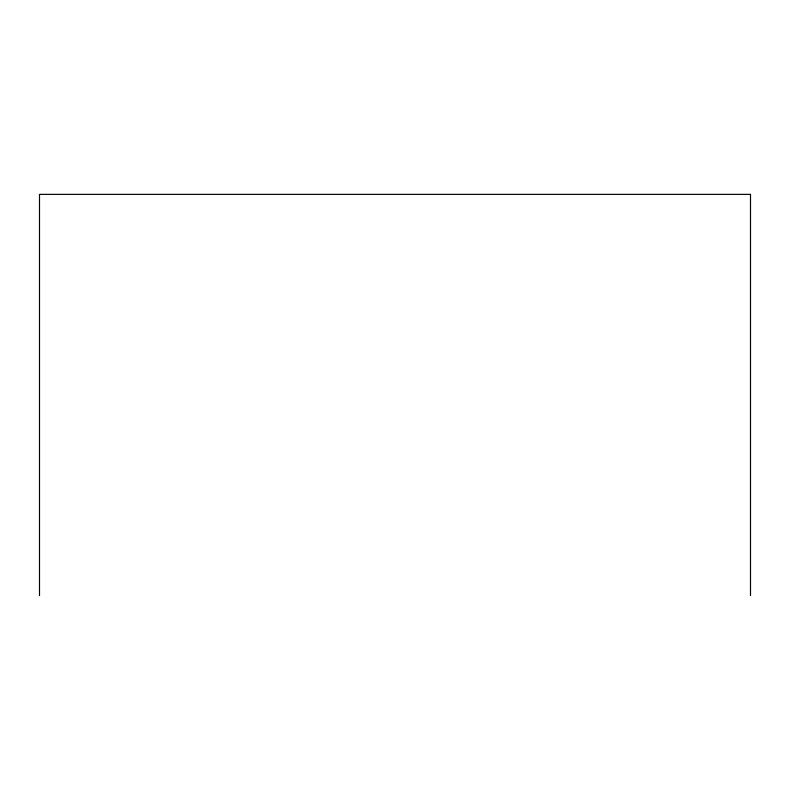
<?xml version="1.0" encoding="UTF-8"?>
<svg xmlns="http://www.w3.org/2000/svg" width="790" height="790" viewBox="0 0 790 790"><rect width="100%" height="100%" fill="white"/><g stroke="black" fill="none" stroke-linecap="round" stroke-linejoin="round"><path stroke-width="1.19" d="M750.5 595.63L750.5 194.37L39.5 194.37L39.5 595.63"/></g></svg>
